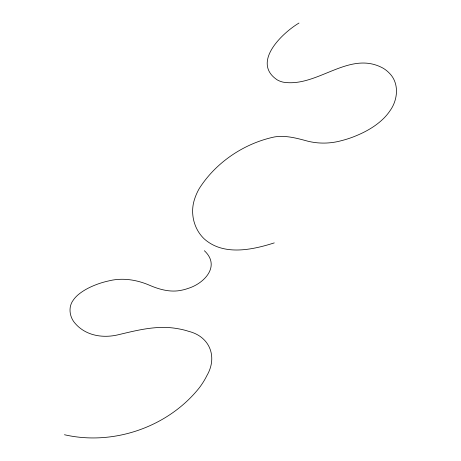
<?xml version="1.0" encoding="UTF-8"?>
<svg xmlns="http://www.w3.org/2000/svg" width="461" height="461" viewBox="0 0 461 461"><rect width="100%" height="100%" fill="white"/><g stroke="black" fill="none" stroke-linecap="round" stroke-linejoin="round"><path stroke-width="0.69" d="M298.987 23.05C282.201 33.071 251.233 62.466 277.194 79.862A36.102 25.251 -36.2 0 0 283.1 82.15C317.508 87.913 349.254 49.483 383.195 68.24A67.208 43.259 -34.2 0 1 389.199 73.005C399.468 82.957 397.993 99.697 390.104 110.605A37.675 23.914 -35.3 0 1 384.197 117.883C375.404 126.769 364.138 132.774 352.55 137.194A85.585 56.259 -36.4 0 1 341.342 140.691C329.592 143.901 317.082 143.936 305.378 140.53C295.397 137.839 285.025 135.257 274.623 136.911C244.203 143.296 215.765 162.376 199.135 188.751A67.917 43.08 -28.2 0 0 194.594 199.106C189.949 212.798 193.683 228.887 204.206 238.873C223.424 256.074 252.075 249.977 274.255 242.895M64.454 434.735C113.377 445.983 168.19 427.042 199.406 387.684A114.074 61.106 -19.1 0 0 206.828 375.721C217.805 357.01 209.934 336.616 188.67 331.344A93.543 49.523 -19.9 0 0 177.007 328.566C157.385 325.086 137.81 330.099 118.823 334.623C105.834 337.89 91.053 336.668 80.214 328.215A73.097 44.014 -21.1 0 1 75.667 323.968C69.582 317.704 67.83 307.268 73.316 300.059A27.988 16.844 -19.1 0 1 77.932 294.948C84.029 289.75 91.399 286.298 98.908 283.653A52.427 30.979 -19.5 0 1 108.491 280.968C122.274 277.418 136.784 279.718 149.675 285.324C159.719 289.617 170.852 292.66 181.778 290.176A29.129 17.604 -23.3 0 0 188.14 288.39C204.246 283.486 220.905 266.078 204.361 250.709"/></g></svg>
